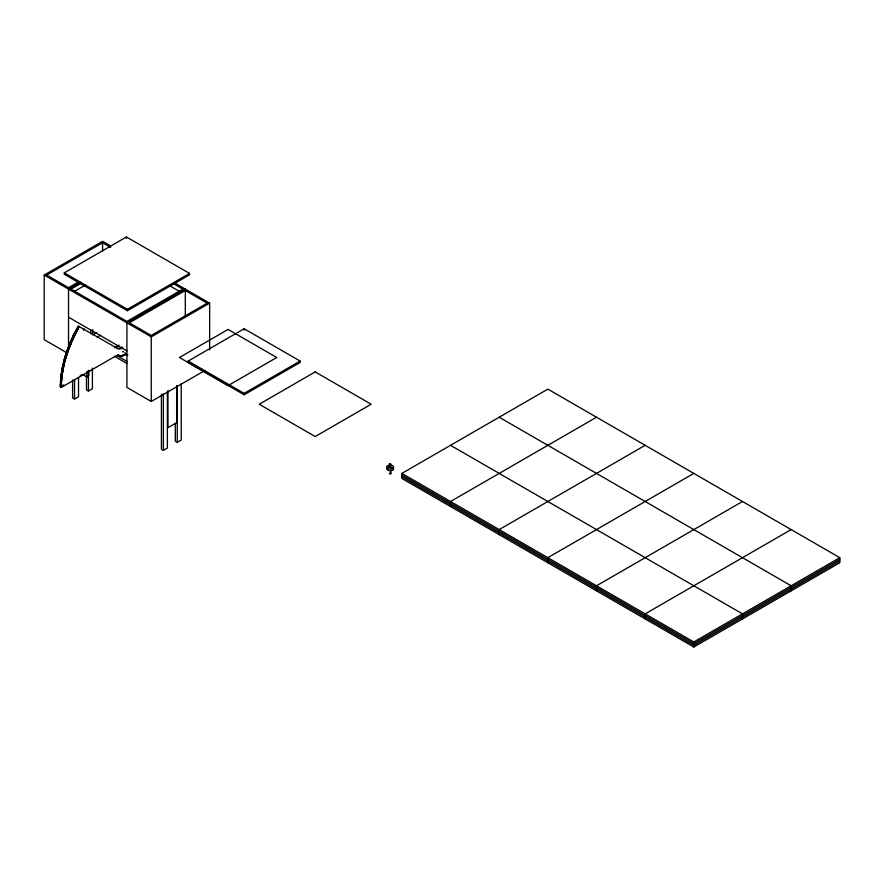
<?xml version="1.0" encoding="UTF-8"?>
<svg xmlns="http://www.w3.org/2000/svg" width="884" height="884" viewBox="0 0 884 884"><rect width="100%" height="100%" fill="white"/><g stroke="black" fill="none" stroke-linecap="round" stroke-linejoin="round"><path stroke-width="1.33" d="M63.725 365.865L62.753 365.302M63.449 363.026L64.377 363.711M64.388 363.037L63.538 361.998M63.869 361.379L64.786 362.064M64.819 361.379L63.968 360.341M65.129 360.506L64.267 359.523L65.04 360.55M65.261 359.722L64.421 358.672M64.764 357.49L65.736 358.053M66.223 356.959L65.151 356.164L66.201 356.749M65.261 355.821L66.333 356.34M66.499 355.545L65.67 354.495M66.908 350.793L67.88 351.357M67.206 349.953L68.178 350.517M68.477 349.677L67.748 348.672M68.123 347.445L69.096 348.009M69.604 347.058L68.698 346.163L69.516 347.147M70.079 345.5L69.107 344.937M60.289 384.109L61.261 384.673M69.637 343.622L70.609 344.185M60.51 383.026L61.46 383.711M69.781 343.268L70.753 343.832M61.328 383.137L60.466 382.12M71.317 342.517L70.333 341.953M70.488 341.611L71.46 342.174M60.444 381.037L61.416 381.59M72.4 340.031L71.427 339.467M60.653 379.402L61.703 379.844L60.565 379.468M71.582 339.113L72.554 339.677M72.93 338.848L71.958 338.296M61.681 378.462L60.709 377.899M72.565 336.981L73.538 337.544M72.963 336.163L73.936 336.727M61.018 375.844L62.024 376.694L60.941 375.855M61.084 374.717L62.057 375.28M73.925 334.174L74.897 334.738M74.333 333.356L75.306 333.92M62.278 373.678L61.515 372.716M61.504 371.844L62.477 372.407M62.808 370.44L62.002 369.413M77.693 329.401L76.72 328.837M62.211 368.661L63.14 369.457L62.079 368.584M78.057 329.003L77.206 328.097L77.958 329.069M63.118 368.805L62.145 368.241M62.311 367.424L63.504 367.7M62.83 364.959L64.035 365.236M63.416 362.484L64.631 362.772M63.847 360.816L65.051 361.114M64.289 359.158L65.504 359.445M65.526 354.981L66.742 355.291M66.62 351.633L67.847 351.954M83.494 329.865L83.947 329.08M83.704 330.008L84.157 329.202M69.969 343.169L71.018 343.611M70.676 341.511L71.715 341.953M71.405 339.854L72.377 340.417M71.77 339.025L72.742 339.589M73.129 335.821L74.4 336.064M73.527 335.003L74.797 335.246M61.173 374.661L62.234 375.103M75.781 330.848L76.831 331.312L75.681 330.925M76.212 330.052L77.262 330.506M67.902 348.252L68.974 348.727L68.068 348.053M71.913 341.323L70.941 340.76M61.946 376.087L61.118 375.048M66.212 352.384L44.2 339.666L44.2 275.057L102.588 241.343L110.699 246.028M110.655 247.41L102.588 242.746L46.631 275.057L68.532 287.698L79.24 281.51M64.289 272.847L126.423 236.978L189.552 273.421L189.552 274.825L127.418 310.704L64.289 274.25L64.289 272.847L127.418 309.289L189.552 273.421M80.444 282.228L68.532 289.101L68.532 346.848M80.488 283.598L70.963 289.101L126.92 321.411L182.877 289.101L173.352 283.598M74.532 291.322L85.251 285.134M93.759 334.373L96.886 332.572M97.13 337.202L100.699 335.147M185.308 289.101L126.92 322.815L126.92 387.424L151.252 401.48L204.878 370.518M185.308 290.504L129.351 322.815L151.252 335.456L207.21 303.146L185.308 290.504L185.308 316.627M114.544 347.721L119.042 345.125M60.245 386.695L63.814 384.86M80.212 375.766L82.389 374.507M60.432 386.805L61.405 387.369L115.528 356.13A8.597 4.961 -60 0 1 120.279 356.02A5.194 3.006 -60 0 0 125.683 353.335L124.71 352.782M44.2 275.057L151.252 336.859L209.641 303.146L209.641 349.887M82.499 374.44L86.864 376.96L88.809 375.833L88.809 370.341M72.599 380.021L72.599 397.899L74.543 399.016L78.532 396.717L78.532 377.468M86.477 376.131L86.477 389.877L88.422 391.004L92.411 388.706L92.411 368.076M188.193 361.059L244.15 328.76L300.107 361.059L300.107 362.473L244.15 394.772L188.193 362.473L188.193 361.059L244.15 393.369L300.107 361.059M161.429 394.187L161.429 449.183L163.374 450.31L167.363 448L167.363 391.634M175.308 423.292L175.308 441.171L177.253 442.287L181.242 439.989L181.242 383.623M390.164 474.111L390.894 473.139L389.314 473.338L390.772 473.758L390.772 470.244M401.877 473.404L547.848 389.126L839.8 557.682L839.8 562.743L693.829 647.022L401.877 478.465L401.877 473.404L693.829 641.972L839.8 557.682M596.512 417.226L450.531 501.504L450.531 503.184M645.165 445.315L499.195 529.593L499.195 531.284M693.829 473.404L547.848 557.682L547.848 559.373M742.483 501.504L596.512 585.783L596.512 587.462M791.147 529.593L645.165 613.872L645.165 615.562M839.8 559.373L693.829 643.651L401.877 475.095M839.8 561.064L693.829 645.342L401.877 476.785M499.195 417.226L791.147 585.783L791.147 587.462M174.59 282.913L209.641 303.146M450.531 445.315L742.483 613.872L742.483 615.562M169.783 285.819L179.308 291.322M390.164 464.166L390.772 467.382L392.595 468.432L392.595 470.133M68.532 317.201L126.92 350.904M79.405 326.616L78.333 326.108L117.76 348.605A8.597 4.961 -60 0 0 122.743 347.743M78.112 326.505L79.085 327.069M78.112 326.616L79.03 327.301L77.88 326.903M77.659 327.411L78.632 327.975L77.615 327.533M77.427 327.699L78.499 328.207M77.162 328.34L78.135 328.903M76.764 328.903L77.748 329.577M76.72 329.135L77.704 329.699M76.333 329.71L77.306 330.384M76.112 330.108L77.184 330.605M75.902 330.517L76.875 331.191M75.471 331.323L76.455 331.997L75.438 331.555M116.787 355.523L126.92 361.368M75.262 331.732L76.333 332.229M75.052 332.24L76.024 332.804M75.018 332.362L75.991 332.925M74.842 332.539L75.913 333.036M74.599 333.18L75.571 333.743M114.544 356.363L126.92 363.512M74.422 333.356L75.494 333.843M74.19 333.997L75.162 334.55M74.013 334.174L75.085 334.66M73.715 334.914L74.764 335.368M73.615 334.992L74.588 335.555M73.317 335.732L74.355 336.185M73.217 335.809L74.19 336.373M73.018 336.218L73.991 336.782M73.029 336.329L74.002 336.881M72.919 336.561L73.969 337.003M72.632 337.036L73.604 337.6M72.643 337.147L73.615 337.71M72.532 337.379L73.582 337.832M72.256 337.964L73.195 338.649M71.88 338.793L72.82 339.478M71.67 339.102L72.643 339.666M71.493 339.511L72.466 340.075M71.505 339.622L72.444 340.307M71.118 340.34L72.112 341.003M71.107 340.572L72.079 341.125M70.576 341.589L71.648 342.075M70.4 341.998L71.394 342.661M70.389 342.219L71.361 342.782M69.88 343.246L70.853 343.81M69.703 343.666L70.676 344.23M69.725 343.766L70.698 344.329M69.626 343.998L70.676 344.451M69.383 344.594L70.333 345.279M69.295 344.826L70.267 345.39M69.195 344.915L70.168 345.478M69.029 345.335L70.002 345.887M69.051 345.434L70.002 346.108M68.698 346.384L69.67 346.948M68.377 347.213L69.295 347.898M68.223 347.423L69.195 347.987M68.068 347.832L69.062 348.495M67.781 348.76L68.731 349.445M67.692 349.003L68.665 349.567M67.604 349.092L68.576 349.655M67.46 349.721L68.433 350.285M67.294 349.931L68.366 350.396M67.162 350.55L68.068 351.235M66.996 350.76L67.98 351.324M66.808 351.501L67.781 352.064M66.709 351.6L67.681 352.163M67.571 352.672L66.565 352.009L67.56 352.782M66.521 352.34L67.493 352.904M66.433 352.44L67.405 352.992M66.322 352.937L67.294 353.501M66.311 353.059L67.283 353.622M66.156 353.268L67.217 353.733M66.046 353.777L67.018 354.34M66.035 353.887L66.952 354.572M65.88 354.108L66.852 354.672M65.714 354.849L66.687 355.412M65.615 354.937L66.587 355.501M65.504 355.556L66.477 356.119M65.361 355.777L66.422 356.241M65.195 356.517L66.167 357.07M65.007 357.224L65.98 357.788M64.852 357.445L65.924 357.909M64.775 357.943L65.748 358.506M64.764 358.053L65.681 358.738M64.62 358.274L65.593 358.838M64.477 359.014L65.449 359.567M64.388 359.114L65.361 359.678M64.3 359.722L65.217 360.407M64.024 360.672L64.996 361.236M63.935 360.771L64.908 361.335M63.604 362.329L64.576 362.893M63.515 362.429L64.488 362.993M63.261 363.744L64.234 364.307L63.25 363.854M63.118 364.086L64.178 364.539M63.018 364.805L63.991 365.357M62.93 364.904L63.902 365.468M62.886 365.39L63.858 365.954M62.886 365.501L63.803 366.186M63.681 366.772L62.654 366.142L63.681 366.882M62.565 366.551L63.626 367.004M62.488 367.258L63.46 367.821M62.399 367.368L63.372 367.932M62.366 367.954L63.294 368.639M62.234 368.186L63.206 368.75M62.211 368.772L63.184 369.335M62.057 369.479L63.029 370.153M62.013 369.711L62.985 370.274M61.935 369.821L62.908 370.385M61.858 370.219L62.886 370.96M61.869 370.518L62.841 371.081M61.792 370.628L62.764 371.192M61.725 371.037L62.753 371.667M61.781 371.203L62.709 371.888M61.648 371.446L62.62 371.998M61.593 371.844L62.62 372.573M61.648 372.009L62.576 372.694M61.526 372.816L62.455 373.501M61.405 373.048L62.377 373.612M61.339 373.457L62.366 374.076M61.405 373.623L62.377 374.186M61.283 373.855L62.344 374.308M61.294 374.418L62.267 374.982M61.184 375.114L62.167 375.777L61.073 375.457M61.095 376.009L62.068 376.573M60.93 376.639L61.957 377.258M60.996 376.805L61.968 377.369M60.886 377.037L61.935 377.49M60.919 377.59L61.891 378.153M60.797 377.833L61.858 378.275M60.764 378.219L61.803 378.838M60.841 378.374L61.781 379.059M60.731 378.617L61.703 379.181M60.764 379.159L61.703 379.844M60.687 379.844L61.681 380.507M61.648 380.628L60.676 380.065L61.571 380.739M60.609 380.838L61.593 381.402M60.543 380.96L61.515 381.523M60.51 381.347L61.571 382.054M60.565 381.612L61.537 382.175M60.488 381.733L61.46 382.297M60.554 382.264L61.493 382.949M60.444 382.507L61.416 383.07M60.455 383.91L61.427 384.474M60.377 384.032L61.361 384.595M60.366 384.407L61.416 385.015M60.455 384.551L61.405 385.236M60.355 384.794L61.339 385.358M60.421 385.214L61.416 385.866M60.421 385.424L61.394 385.988M60.344 385.557L61.316 386.109M60.41 385.965L61.405 386.628M60.333 386.308L61.383 386.739M60.333 386.673L61.383 387.28M791.147 589.153L791.147 590.832M742.483 617.242L742.483 618.933M693.829 641.972L693.829 647.022M645.165 617.242L645.165 618.933M596.512 589.153L596.512 590.832M547.848 561.064L547.848 562.743M499.195 532.964L499.195 534.654M450.531 504.874L450.531 506.554M244.15 328.76L244.15 330.163M244.15 393.369L244.15 394.772M177.253 385.921L177.253 442.287M176.667 385.534L176.667 422.651L167.949 427.679L167.949 390.562M163.374 393.944L163.374 450.31M151.252 336.859L151.252 401.48M127.418 309.289L127.418 310.704M126.423 236.978L126.423 238.382M102.588 242.746L102.588 251.001M92.71 329.622L92.71 334.981M90.765 329.842L90.765 333.854M88.422 370.385L88.422 391.004M86.864 371.457L86.864 376.96M74.543 379.777L74.543 399.016M127.904 354.904A6.884 3.978 0 0 1 124.058 354.594M392.916 467.537A3.448 1.989 0 0 1 392.419 470.233A3.448 1.989 0 0 1 387.733 470.133A3.448 1.989 0 0 1 387.568 467.426M388.518 466.984A3.448 1.989 0 0 1 389.192 466.818M117.992 354.804A8.597 4.961 -60 0 1 119.307 355.467A5.194 3.006 -60 0 0 122.854 354.948M122.08 346.97A5.194 3.006 -60 0 0 121.771 347.18A8.597 4.961 -60 0 1 116.787 348.042M122.854 351.865L123.406 351.379L122.865 351.788M389.303 464.133L391.026 464.211L389.325 464.067M389.303 466.995L391.026 467.028L389.314 466.962M68.963 345.666L69.935 346.23L68.963 345.666M72.145 338.196L73.118 338.76L72.145 338.196M228.094 329.423L179.441 357.512L228.094 385.601L276.758 357.512L228.094 329.423M315.19 371.921L259.233 404.231L315.19 436.541L371.158 404.231L315.19 371.921M388.231 468.675A3.448 1.989 0 0 0 393.601 467.172A3.448 1.989 0 0 0 388.662 465.238A3.448 1.989 0 0 0 388.231 468.675"/></g></svg>
